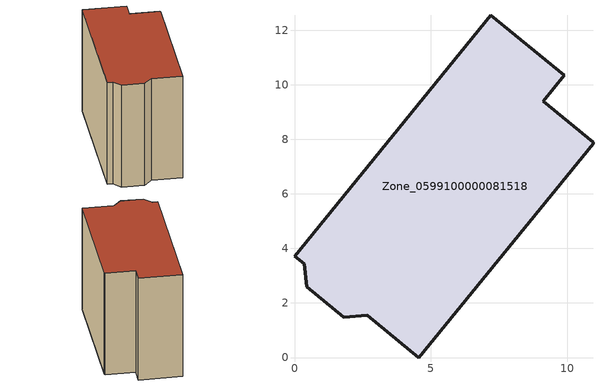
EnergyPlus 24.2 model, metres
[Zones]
Zone_0599100000081518
 floor ground (C_G): 10.94,7.9 10.94,7.83 4.56,0 2.67,1.56 1.81,1.48 0.44,2.59 0.35,3.44 0,3.72 7.2,12.54 9.88,10.34 9.11,9.4 z0
 wall outside (C_F): 0.35,3.44 0.44,2.59 1.81,1.48 2.67,1.56 4.56,0 10.94,7.83 10.94,7.9 9.11,9.4 9.88,10.34 7.2,12.54 0,3.72 0.35,3.44 z0:9
 roof outside (C_R): 7.2,12.54 0,3.72 0.35,3.44 0.44,2.59 1.81,1.48 2.67,1.56 4.56,0 10.94,7.83 10.94,7.9 9.11,9.4 9.88,10.34 z9
[BUILDING]
Pand.0599100000081518: North Axis=0; Terrain=City; Loads Convergence Tolerance Value=0.04; Temperature Convergence Tolerance Value=0.4; Solar Distribution=FullExterior; Maximum Number of Warmup Days=25; Minimum Number of Warmup Days=1
[Site:Location]
Rotterdam.The.Hague.AP_ZH_NLD Design_Conditions: Latitude=51.96; Longitude=4.45; Time Zone=1; Elevation=-4.5
[SITE:GROUNDTEMPERATURE:BUILDINGSURFACE]
18, 18, 18, 18, 18, 18, 18, 18, 18, 18, 18, 18
[MATERIAL] Thermal Absorptance=0.9; Solar Absorptance=0.7; Visible Absorptance=0.7
Name | Roughness | Thickness | Conductivity | Density | Specific Heat
G.TI.1946 | MediumSmooth | 0.15 | 1 | 540 | 1210
F.TI.1946 | Rough | 0.3 | 0.857143 | 1920 | 840
R.TI.1946 | MediumRough | 0.2 | 0.1 | 1500 | 1000
[CONSTRUCTION]
C_G: G.TI.1946
C_F: F.TI.1946
C_R: R.TI.1946
[ZONE]
Zone_0599100000081518: Type=1; Multiplier=1; Ceiling Height=Autocalculate; Volume=Autocalculate; Floor Area=autocalculate; Part of Total Floor Area=Yes
[ZONEINFILTRATION:DESIGNFLOWRATE]
Infil_Zone_0599100000081518: Zone or ZoneList or Space or SpaceList=Zone_0599100000081518; Schedule=AlwaysOn; Design Flow Rate Calculation Method=Flow/Area; Flow Rate per Floor Area=0.003; Constant Term Coefficient=1; Temperature Term Coefficient=0; Velocity Term Coefficient=0; Velocity Squared Term Coefficient=0
[HVACTEMPLATE:ZONE:IDEALLOADSAIRSYSTEM]
Zone_0599100000081518: Maximum Heating Supply Air Temperature=50; Minimum Cooling Supply Air Temperature=13; Maximum Heating Supply Air Humidity Ratio=0.0156; Minimum Cooling Supply Air Humidity Ratio=0.0077; Heating Limit=NoLimit; Cooling Limit=NoLimit; Dehumidification Control Type=ConstantSensibleHeatRatio; Cooling Sensible Heat Ratio=0.7; Dehumidification Setpoint=60; Humidification Control Type=None; Humidification Setpoint=30; Outdoor Air Method=None; Outdoor Air Flow Rate per Person=0.00944; Outdoor Air Flow Rate per Zone Floor Area=0; Outdoor Air Flow Rate per Zone=0; Demand Controlled Ventilation Type=None; Outdoor Air Economizer Type=NoEconomizer; Heat Recovery Type=None; Sensible Heat Recovery Effectiveness=0.7; Latent Heat Recovery Effectiveness=0.65
[ZONECONTROL:THERMOSTAT]
ThermostatControl_Zone_0599100000081518: Zone or ZoneList=Zone_0599100000081518; Control Type Schedule=DualSetpointControlType; Control 1=Thermostat_Zone_0599100000081518; Temperature Difference Between Cutout And Setpoint=0
[THERMOSTATSETPOINT:DUALSETPOINT]
Thermostat_Zone_0599100000081518: Heating Setpoint Temperature Schedule=HeatingSetpoint_Zone_0599100000081518; Cooling Setpoint Temperature Schedule=CoolingSetpoint_Zone_0599100000081518
[SCHEDULE:COMPACT]
HeatingSetpoint_Zone_0599100000081518: Through: 12/31, For: AllDays, Until: 24:00, 21
CoolingSetpoint_Zone_0599100000081518: Through: 12/31, For: AllDays, Until: 24:00, 24
DualSetpointControlType: Through: 12/31, For: AllDays, Until: 24:00, 4
AlwaysOn: Through: 12/31, For: AllDays, Until: 24:00, 1
